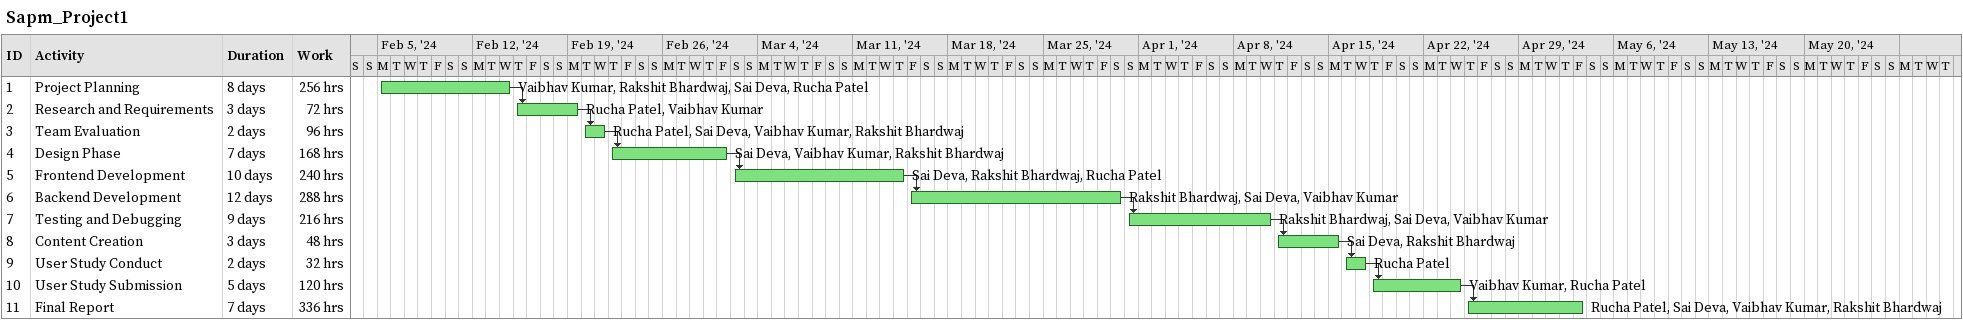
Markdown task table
Sapm_Project1

| ID | Task | Duration | Start | Finish | Predecessors | Resources | Work (h) |
|---|---|---|---|---|---|---|---|
| 1 | Project Planning | 8d | 2024-02-05 | 2024-02-14 |  | Vaibhav Kumar, Rakshit Bhardwaj, Sai Deva, Rucha Patel | 256 |
| 2 | Research and Requirements | 3d | 2024-02-15 | 2024-02-19 | 1 | Rucha Patel, Vaibhav Kumar | 72 |
| 3 | Team Evaluation | 2d | 2024-02-20 | 2024-02-21 | 2 | Rucha Patel, Sai Deva, Vaibhav Kumar, Rakshit Bhardwaj | 96 |
| 4 | Design Phase | 7d | 2024-02-22 | 2024-03-01 | 3 | Sai Deva, Vaibhav Kumar, Rakshit Bhardwaj | 168 |
| 5 | Frontend Development | 10d | 2024-03-02 | 2024-03-14 | 4 | Sai Deva, Rakshit Bhardwaj, Rucha Patel | 240 |
| 6 | Backend Development | 12d | 2024-03-15 | 2024-03-30 | 5 | Rakshit Bhardwaj, Sai Deva, Vaibhav Kumar | 288 |
| 7 | Testing and Debugging | 9d | 2024-03-31 | 2024-04-10 | 6 | Rakshit Bhardwaj, Sai Deva, Vaibhav Kumar | 216 |
| 8 | Content Creation | 3d | 2024-04-11 | 2024-04-15 | 7 | Sai Deva, Rakshit Bhardwaj | 48 |
| 9 | User Study Conduct | 2d | 2024-04-16 | 2024-04-17 | 8 | Rucha Patel | 32 |
| 10 | User Study Submission | 5d | 2024-04-18 | 2024-04-24 | 9 | Vaibhav Kumar, Rucha Patel | 120 |
| 11 | Final Report | 7d | 2024-04-25 | 2024-05-03 | 10 | Rucha Patel, Sai Deva, Vaibhav Kumar, Rakshit Bhardwaj | 336 |
